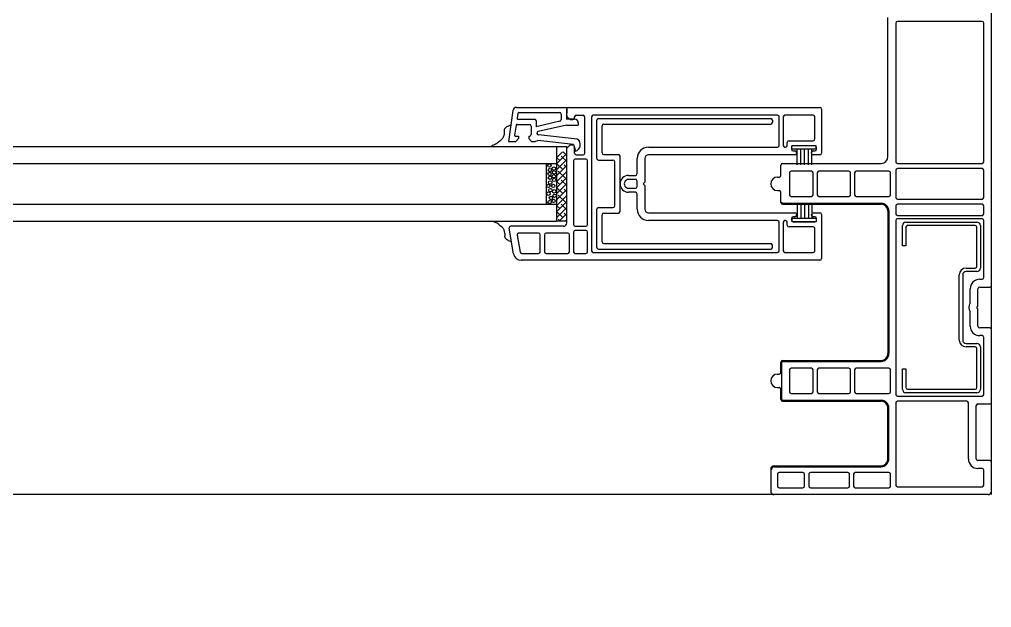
# Model space of a CAD drawing. Header units: millimetres. Extents: x 13515 to 183937, y -33900 to -660.
# Drawn here: x 118624.254 to 118628.731, y -19363.059 to -19360.349 of the extents above; entities that cross this region are included whole.
import ezdxf

# ---------------------------------------------------------------- set-up
doc = ezdxf.new("R2010")
doc.units = ezdxf.units.MM
doc.header["$LTSCALE"] = 100
doc.header["$MEASUREMENT"] = 0
doc.layers.get('0').update_dxf_attribs({"linetype": 'CONTINUOUS'})
for name, color, linetype in [('ELE9', 9, 'CONTINUOUS'), ('WIN', 4, 'CONTINUOUS'), ('WIN-G', 252, 'CONTINUOUS'), ('WIN2', 5, 'CONTINUOUS')]:
    doc.layers.add(name, color=color, linetype=linetype)

# ---------------------------------------------------------------- blocks, each defined once
blk = doc.blocks.new('A$C72B425C6')
at = {"ltscale": 1000}
blk.add_wipeout([(246, 0), (246, 800), (0, 800), (0, 0)], dxfattribs=at)
at = {"layer": 'WIN', "ltscale": 1000}
blk.add_line((0, 0), (246, 0), dxfattribs=at)
at = {"layer": 'WIN-G'}
for p, q in [((0, 64), (0, 736)), ((80.5, 317.77), (80.5, 128)), ((102.5, 317.77), (102.5, 128)), ((85.5, 317.15), (85.5, 128)), ((97.5, 317.15), (97.5, 128)), ((80.03, 145.76), (80.16, 146.06)), ((80.16, 146.06), (80.38, 146.68)), ((80.38, 146.68), (80.5, 147.02)), ((102.79, 146.93), (102.5, 147.27)), ((103.01, 146.31), (102.79, 146.93)), ((103.14, 146), (103.01, 146.31)), ((103.29, 145.72), (103.14, 146)), ((75.27, 142.88), (75.51, 143.06)), ((75.51, 143.06), (75.64, 143.13)), ((75.64, 143.13), (75.77, 143.17)), ((75.77, 143.17), (75.93, 143.19)), ((75.93, 143.19), (76.08, 143.19)), ((76.08, 143.19), (76.4, 143.17)), ((76.4, 143.17), (76.67, 143.17)), ((76.67, 143.17), (76.93, 143.2)), ((76.93, 143.2), (77.45, 143.3)), ((77.45, 143.3), (77.93, 143.44)), ((77.93, 143.44), (78.16, 143.54)), ((78.16, 143.54), (78.37, 143.67)), ((78.37, 143.67), (78.57, 143.84)), ((78.57, 143.84), (78.75, 144.04)), ((78.75, 144.04), (79.08, 144.47)), ((79.08, 144.47), (79.5, 144.96)), ((79.5, 144.96), (79.7, 145.21)), ((79.7, 145.21), (79.88, 145.47)), ((79.88, 145.47), (80.03, 145.76)), ((103.47, 145.46), (103.29, 145.72)), ((103.67, 145.21), (103.47, 145.46)), ((104.09, 144.72), (103.67, 145.21)), ((104.42, 144.29), (104.09, 144.72)), ((104.6, 144.09), (104.42, 144.29)), ((104.8, 143.92), (104.6, 144.09)), ((105.01, 143.79), (104.8, 143.92)), ((105.24, 143.69), (105.01, 143.79)), ((105.72, 143.55), (105.24, 143.69)), ((106.24, 143.45), (105.72, 143.55)), ((106.5, 143.42), (106.24, 143.45)), ((106.77, 143.42), (106.5, 143.42)), ((107.09, 143.44), (106.77, 143.42)), ((107.24, 143.44), (107.09, 143.44)), ((107.39, 143.42), (107.24, 143.44)), ((107.53, 143.38), (107.39, 143.42)), ((107.66, 143.31), (107.53, 143.38)), ((107.9, 143.13), (107.66, 143.31)), ((108.05, 142.97), (107.9, 143.13)), ((74.48, 141.58), (74.75, 142.14)), ((74.75, 142.14), (74.77, 142.17)), ((74.77, 142.17), (74.99, 142.55)), ((74.99, 142.55), (75.12, 142.72)), ((75.12, 142.72), (75.27, 142.88)), ((108.18, 142.8), (108.05, 142.97)), ((108.4, 142.42), (108.18, 142.8)), ((108.41, 142.39), (108.4, 142.42)), ((108.81, 141.59), (108.41, 142.39)), ((85.5, 131), (97.5, 131)), ((102.5, 128), (80.5, 128)), ((80.5, 125), (80.5, 128)), ((80.5, 126.91), (81.1, 127.51)), ((82.73, 125), (80.5, 127.23)), ((84.5, 125), (81.5, 128)), ((81.54, 126.19), (83.35, 128)), ((86.27, 125), (83.27, 128)), ((83.89, 125), (85.52, 126.63)), ((84.19, 127.07), (85.12, 128)), ((88.03, 125), (85.03, 128)), ((85.96, 125.3), (88.17, 127.51)), ((89.8, 125), (86.8, 128)), ((86.85, 127.96), (86.89, 128)), ((91.57, 125), (88.57, 128)), ((88.61, 126.19), (90.43, 128)), ((93.34, 125), (90.34, 128)), ((90.96, 125), (92.59, 126.63)), ((91.27, 127.07), (92.19, 128)), ((95.11, 125), (92.11, 128)), ((93.03, 125.3), (95.24, 127.51)), ((96.87, 125), (93.87, 128)), ((93.92, 127.96), (93.96, 128)), ((98.64, 125), (95.64, 128)), ((95.69, 126.19), (97.5, 128)), ((100.41, 125), (97.41, 128)), ((98.03, 125), (99.66, 126.63)), ((98.34, 127.07), (99.26, 128)), ((100.9, 126.27), (99.18, 128)), ((100.1, 125.3), (100.9, 126.1)), ((102.5, 128), (102.5, 125)), ((80.96, 125), (80.5, 125.46)), ((80.5, 125), (102.5, 125)), ((82.12, 125), (82.87, 125.75)), ((89.19, 125), (89.94, 125.75)), ((96.26, 125), (97.01, 125.75)), ((72.3, 115.7), (72.3, 65)), ((72.8, 116.2), (84, 116.2)), ((74.4, 114.6), (82.4, 114.6)), ((84.5, 115.7), (84.5, 111.4)), ((98.5, 115.7), (98.5, 111.4)), ((99, 116.2), (110.2, 116.2)), ((100.6, 114.6), (108.6, 114.6)), ((110.7, 115.7), (110.7, 65)), ((73.9, 114.1), (73.9, 65)), ((82.9, 114.1), (82.9, 109.8)), ((100.1, 114.1), (100.1, 109.8)), ((109.1, 114.1), (109.1, 65)), ((83.4, 109.3), (99.6, 109.3)), ((85, 110.9), (98, 110.9)), ((72.8, 64.5), (73.4, 64.5)), ((110.2, 64.5), (109.6, 64.5)), ((31, 26.2), (37, 26.2)), ((37, 26.2), (37, 25.2)), ((73.2, 26.2), (79.2, 26.2)), ((73.2, 25.2), (73.2, 26.2)), ((30, 4.3), (30, 25.2)), ((31, 24.7), (31, 4.8)), ((37, 25.2), (31.5, 25.2)), ((78.7, 25.2), (73.2, 25.2)), ((79.2, 4.8), (79.2, 24.7)), ((80.2, 25.2), (80.2, 4.3)), ((45.5, 9.5), (64.7, 9.5)), ((43.5, 4.8), (43.5, 7.5)), ((44.5, 7.5), (44.5, 4.3)), ((64.7, 8.5), (45.5, 8.5)), ((65.7, 4.3), (65.7, 7.5)), ((66.7, 7.5), (66.7, 4.8)), ((43.5, 3.3), (31, 3.3)), ((31.5, 4.3), (43, 4.3)), ((79.2, 3.3), (66.7, 3.3)), ((67.2, 4.3), (78.7, 4.3))]:
    blk.add_line(p, q, dxfattribs=at)
for centre in [(86.12, 130.07), (86.47, 128.87), (87.36, 129.66), (87.98, 128.6), (88.6, 130.37), (89.29, 128.72), (89.63, 129.8), (90.88, 130.39), (90.88, 128.97), (91.89, 129.89), (92.64, 128.71), (93.31, 129.97), (93.73, 128.8), (94.42, 130.07), (94.89, 128.71), (95.56, 129.97), (95.98, 128.8), (96.88, 130.11)]:
    blk.add_circle(centre, 0.5, dxfattribs=at)
for centre, radius, start, end in [((72.8, 115.7), 0.5, 90, 180), ((74.4, 114.1), 0.5, 90, 180), ((82.4, 114.1), 0.5, 0, 90), ((84, 115.7), 0.5, 0, 90), ((99, 115.7), 0.5, 90, 180), ((100.6, 114.1), 0.5, 90, 180), ((108.6, 114.1), 0.5, 0, 90), ((110.2, 115.7), 0.5, 0, 90), ((83.4, 109.8), 0.5, 180, 270), ((85, 111.4), 0.5, 180, 270), ((98, 111.4), 0.5, 270, 0), ((99.6, 109.8), 0.5, 270, 0), ((72.8, 65), 0.5, 180, 270), ((73.4, 65), 0.5, 270, 0), ((109.6, 65), 0.5, 180, 270), ((110.2, 65), 0.5, 270, 0), ((31, 25.2), 1, 90, 180), ((79.2, 25.2), 1, 0, 90), ((31.5, 24.7), 0.5, 90, 180), ((78.7, 24.7), 0.5, 0, 90), ((45.5, 7.5), 2, 90, 180), ((64.7, 7.5), 2, 0, 90), ((45.5, 7.5), 1, 90, 180), ((64.7, 7.5), 1, 0, 90), ((31, 4.3), 1, 180, 270), ((31.5, 4.8), 0.5, 180, 270), ((43, 4.8), 0.5, 270, 0), ((43.5, 4.3), 1, 270, 0), ((66.7, 4.3), 1, 180, 270), ((67.2, 4.8), 0.5, 180, 270), ((78.7, 4.8), 0.5, 270, 0), ((79.2, 4.3), 1, 270, 0)]:
    blk.add_arc(centre, radius, start, end, dxfattribs=at)
at = {"layer": 'WIN2'}
for p, q in [((70.9, 140.67), (78.41, 141.99)), ((79, 126), (79, 141.5)), ((104, 142.11), (104, 139.98)), ((113.13, 140.83), (104, 142.11)), ((108.74, 139.93), (105.85, 140.34)), ((69, 50.5), (69, 138.4)), ((71, 138.23), (71, 133.3)), ((76.41, 139.61), (71.41, 138.73)), ((77, 133.3), (77, 139.12)), ((104.8, 139.18), (104, 139.98)), ((105.5, 139.18), (104.8, 139.18)), ((105.5, 140.04), (105.5, 139.18)), ((109, 139.63), (109, 135.98)), ((110.5, 139.34), (110.5, 134.48)), ((112.24, 139.44), (110.85, 139.64)), ((112.5, 139.14), (112.5, 127.11)), ((114, 139.84), (114, 124.99)), ((104.8, 136.18), (104, 135.38)), ((104, 135.38), (104, 134.35)), ((105.5, 136.18), (104.8, 136.18)), ((105.5, 136.18), (105.5, 135.98)), ((108.5, 135.48), (106, 135.48)), ((71.5, 132.8), (76.5, 132.8)), ((76.5, 131.6), (71.5, 131.6)), ((103.1, 123.01), (104.21, 133.54)), ((104.05, 134.19), (104.21, 133.54)), ((104.69, 121.9), (105.9, 133.33)), ((108.8, 125.11), (106.88, 133.39)), ((109.9, 127), (108.28, 133.98)), ((110, 133.98), (108.28, 133.98)), ((71, 131.1), (71, 124.7)), ((77, 124.7), (77, 131.1)), ((112, 126.61), (110.39, 126.61)), ((71.5, 124.2), (76.5, 124.2)), ((80, 125), (102, 125)), ((103.1, 123.01), (101.1, 122.48)), ((102, 125), (103, 124)), ((103, 124), (103, 123.2)), ((108.8, 125.11), (108.8, 121.61)), ((110.4, 123.79), (110.4, 123.2)), ((114, 124.99), (110.5, 125.11)), ((110.5, 122.61), (110.5, 125.11)), ((110.55, 124.15), (111.26, 124.85)), ((111.61, 125), (113.5, 125)), ((114, 124.5), (114, 50.5)), ((71, 122.5), (71, 119.4)), ((77.3, 123), (71.5, 123)), ((77.8, 119.4), (77.8, 122.5)), ((79, 122.5), (79, 119.4)), ((98.3, 123), (79.5, 123)), ((98.8, 119.4), (98.8, 122.5)), ((100, 122.2), (100, 120.2)), ((100.5, 122.7), (102.5, 122.7)), ((109.5, 121.61), (108.8, 121.61)), ((110.9, 122.7), (111.2, 122.7)), ((111.7, 122.2), (111.7, 120.2)), ((71.5, 118.9), (77.3, 118.9)), ((111.2, 117.7), (71.8, 117.7)), ((79.5, 118.9), (98.3, 118.9)), ((100.5, 119.7), (111.2, 119.7)), ((71.3, 117.2), (71.3, 63)), ((111.7, 63), (111.7, 117.2)), ((89, 104.8), (89, 106.8)), ((90.2, 106.8), (90.2, 104.8)), ((92.8, 104.8), (92.8, 106.8)), ((94, 106.8), (94, 104.8)), ((84, 104.3), (88.5, 104.3)), ((90.7, 104.3), (92.3, 104.3)), ((94.5, 104.3), (99, 104.3)), ((80.7, 63), (80.7, 101)), ((83, 101), (83, 57.9)), ((91, 102), (84, 102)), ((91.5, 102.5), (91, 102)), ((91.5, 102.5), (92, 102)), ((99, 102), (92, 102)), ((100, 57.9), (100, 101)), ((102.3, 101), (102.3, 63)), ((0, 1), (0, 64)), ((7.5, 65), (1, 65)), ((6, 63), (2.5, 63)), ((7.5, 65), (7.5, 64.7)), ((7.5, 65), (7.5, 64.7)), ((8.2, 64), (8.2, 32.5)), ((8.2, 64), (8.2, 32.5)), ((8.5, 64), (8.5, 32.5)), ((31.5, 63), (31.5, 62.5)), ((35.5, 63), (35.5, 62.5)), ((89.5, 63), (89.5, 62.5)), ((93.5, 63), (93.5, 62.5)), ((2, 62.5), (2, 55.5)), ((6.5, 55.5), (6.5, 62.5)), ((27.5, 61.5), (27.5, 32.5)), ((27.8, 61.5), (27.8, 32.5)), ((27.8, 61.5), (27.8, 32.5)), ((28, 62), (31, 62)), ((28, 61.7), (39, 61.7)), ((28, 61.7), (39, 61.7)), ((36, 62), (39, 62)), ((39.2, 61.5), (39.2, 32.5)), ((39.2, 61.5), (39.2, 32.5)), ((39.5, 61.5), (39.5, 32.5)), ((71.3, 60.8), (71.3, 52.5)), ((71.8, 62.5), (80.2, 62.5)), ((80.2, 61.3), (71.8, 61.3)), ((79.3, 60.1), (80.2, 60.1)), ((80.7, 60.6), (80.7, 60.8)), ((85.5, 61.5), (85.5, 32.5)), ((85.8, 61.5), (85.8, 32.5)), ((85.8, 61.5), (85.8, 32.5)), ((86, 62), (86, 61.7)), ((86, 62), (89, 62)), ((86, 62), (86, 61.7)), ((94, 62), (97, 62)), ((97.5, 61.5), (97.5, 32.5)), ((102.3, 60.8), (102.3, 60.6)), ((102.8, 62.5), (111.2, 62.5)), ((111.2, 61.3), (102.8, 61.3)), ((102.8, 60.1), (103.7, 60.1)), ((111.7, 52.5), (111.7, 60.8)), ((29.8, 59), (29.8, 53)), ((36.7, 59.5), (30.3, 59.5)), ((37.2, 53), (37.2, 59)), ((78.8, 52.5), (78.8, 59.6)), ((81.3, 58.75), (80.3, 58.75)), ((80.3, 51.65), (80.3, 58.75)), ((80.3, 58.4), (80.3, 52)), ((81.3, 58.9), (80.8, 58.9)), ((81.3, 51.65), (81.3, 58.75)), ((81.8, 57.9), (81.8, 58.4)), ((82.5, 57.4), (82.3, 57.4)), ((87.8, 59), (87.8, 53)), ((94.7, 59.5), (88.3, 59.5)), ((95.2, 53), (95.2, 59)), ((100.7, 57.4), (100.5, 57.4)), ((101.2, 58.4), (101.2, 57.9)), ((102.2, 58.9), (101.7, 58.9)), ((101.7, 58.75), (102.7, 58.75)), ((101.7, 51.65), (101.7, 58.75)), ((102.7, 51.65), (102.7, 58.75)), ((102.7, 52), (102.7, 58.4)), ((104.2, 59.6), (104.2, 52.5)), ((2.5, 55), (6, 55)), ((85.9, 57.21), (81.3, 57.21)), ((85.9, 56.11), (81.3, 56.11)), ((85.9, 55.01), (81.3, 55.01)), ((97.1, 57.21), (101.7, 57.21)), ((97.1, 56.11), (101.7, 56.11)), ((97.1, 55.01), (101.7, 55.01)), ((2, 53.3), (2, 42.3)), ((6, 53.8), (2.5, 53.8)), ((6.5, 42.3), (6.5, 53.3)), ((30.3, 52.5), (36.7, 52.5)), ((71.8, 52), (78.3, 52)), ((81.3, 51.65), (80.3, 51.65)), ((80.8, 51.5), (81.3, 51.5)), ((85.9, 53.91), (81.3, 53.91)), ((85.9, 52.91), (81.3, 52.91)), ((81.8, 52), (81.8, 52.5)), ((82.3, 53), (82.5, 53)), ((83, 52.5), (83, 50.5)), ((88.3, 52.5), (94.7, 52.5)), ((97.1, 53.91), (101.7, 53.91)), ((97.1, 52.91), (101.7, 52.91)), ((100, 50.5), (100, 52.5)), ((100.5, 53), (100.7, 53)), ((101.2, 52.5), (101.2, 52)), ((101.7, 51.65), (102.7, 51.65)), ((101.7, 51.5), (102.2, 51.5)), ((104.7, 52), (111.2, 52)), ((29.8, 50.8), (29.8, 42)), ((36.7, 51.3), (30.3, 51.3)), ((37.2, 42), (37.2, 50.8)), ((82.5, 50), (69.5, 50)), ((87.8, 50.8), (87.8, 42)), ((94.7, 51.3), (88.3, 51.3)), ((95.2, 42), (95.2, 50.8)), ((113.5, 50), (100.5, 50)), ((2, 40.1), (2, 30.2)), ((2.5, 41.8), (6, 41.8)), ((6, 40.6), (2.5, 40.6)), ((6.5, 30.2), (6.5, 40.1)), ((30.3, 41.5), (36.7, 41.5)), ((36.7, 40.3), (30.3, 40.3)), ((88.3, 41.5), (94.7, 41.5)), ((94.7, 40.3), (88.3, 40.3)), ((29.8, 39.8), (29.8, 30.2)), ((37.2, 30.2), (37.2, 39.8)), ((87.8, 39.8), (87.8, 30.2)), ((95.2, 30.2), (95.2, 39.8)), ((2.5, 29.7), (6, 29.7)), ((9.5, 30.5), (9.5, 30.5)), ((9.5, 30.5), (9.5, 30.5)), ((10.5, 30.5), (25.5, 30.5)), ((10.5, 30.2), (25.5, 30.2)), ((10.5, 30.2), (25.5, 30.2)), ((30.3, 29.7), (36.7, 29.7)), ((83.5, 30.5), (41.5, 30.5)), ((83.5, 30.2), (41.5, 30.2)), ((83.5, 30.2), (41.5, 30.2)), ((88.3, 29.7), (94.7, 29.7)), ((99.5, 30.5), (140.5, 30.5)), ((2.3, 27.7), (2.3, 2.8)), ((27, 28.2), (2.8, 28.2)), ((27.5, 7.3), (27.5, 27.7)), ((29, 27.7), (29, 2.8)), ((80.7, 28.2), (29.5, 28.2)), ((81.2, 2.8), (81.2, 27.7)), ((82.2, 27.7), (82.2, 2.8)), ((85, 28.2), (82.7, 28.2)), ((85.5, 2.8), (85.5, 27.7)), ((87, 27.7), (87, 2.8)), ((95.5, 28.2), (87.5, 28.2)), ((96, 2.8), (96, 27.7)), ((97.5, 27.7), (97.5, 2.8)), ((138.8, 28.2), (98, 28.2)), ((139.3, 2.8), (139.3, 27.7)), ((10.5, 6.8), (27, 6.8)), ((49.6, 6.3), (53.67, 6.3)), ((56.53, 6.3), (60.6, 6.3)), ((7.7, 2.8), (7.7, 4)), ((10, 0.5), (10, 4)), ((10.5, 4.5), (26.2, 4.5)), ((26.7, 4), (26.7, 0.5)), ((46.8, 2.8), (46.8, 3.5)), ((49.1, 0.5), (49.1, 3.5)), ((49.6, 4), (54.48, 4)), ((54.89, 4.29), (54.69, 4.09)), ((55.31, 4.29), (55.51, 4.09)), ((55.73, 4), (60.6, 4)), ((61.1, 3.5), (61.1, 0.5)), ((63.4, 3.5), (63.4, 2.8)), ((2.8, 2.3), (7.2, 2.3)), ((29.5, 2.3), (46.3, 2.3)), ((63.9, 2.3), (80.7, 2.3)), ((82.7, 2.3), (85, 2.3)), ((87.5, 2.3), (95.5, 2.3)), ((98, 2.3), (138.8, 2.3)), ((1, 0), (9.5, 0)), ((27.2, 0), (48.6, 0)), ((61.6, 0), (159.8, 0))]:
    blk.add_line(p, q, dxfattribs=at)
for centre, radius, start, end in [((71.3, 138.4), 2.3, 100, 180), ((78.5, 141.5), 0.5, 0, 100), ((105.8, 140.04), 0.3, 81.6083, 180.1302), ((113, 139.84), 1, 0, 82.3482), ((71.5, 138.23), 0.5, 100, 180), ((76.5, 139.12), 0.5, 0, 100), ((108.7, 139.63), 0.3, 359.8698, 82.3765), ((110.8, 139.34), 0.3, 81.6232, 180.1302), ((112.2, 139.14), 0.3, 359.8698, 82.5644), ((106, 135.98), 0.5, 180, 270), ((108.5, 135.98), 0.5, 270, 0), ((110, 134.48), 0.5, 270, 0), ((71.5, 133.3), 0.5, 180, 270), ((71.5, 131.1), 0.5, 90, 180), ((76.5, 133.3), 0.5, 270, 0), ((76.5, 131.1), 0.5, 0, 90), ((104.3, 134.35), 0.3, 180, 213.1746), ((106.39, 133.28), 0.5, 13.0609, 174), ((80, 126), 1, 180, 270), ((110.39, 127.11), 0.5, 193.0609, 270), ((112, 127.11), 0.5, 270, 0), ((71.5, 124.7), 0.5, 180, 270), ((76.5, 124.7), 0.5, 270, 0), ((102.5, 123.2), 0.5, 270, 0), ((110.9, 123.79), 0.5, 135, 180), ((110.9, 123.2), 0.5, 180, 270), ((111.61, 124.5), 0.5, 90, 135), ((113.5, 124.5), 0.5, 0, 90), ((71.5, 122.5), 0.5, 90, 180), ((77.3, 122.5), 0.5, 0, 90), ((79.5, 122.5), 0.5, 90, 180), ((98.3, 122.5), 0.5, 0, 90), ((100.5, 122.2), 0.5, 90, 180), ((100.5, 120.2), 0.5, 180, 270), ((103.03, 123.01), 2, 195.5034, 326.391), ((109.5, 122.61), 1, 270, 0), ((111.2, 122.2), 0.5, 0, 90), ((111.2, 120.2), 0.5, 270, 0), ((71.5, 119.4), 0.5, 180, 270), ((71.8, 117.2), 0.5, 90, 180), ((77.3, 119.4), 0.5, 270, 0), ((79.5, 119.4), 0.5, 180, 270), ((98.3, 119.4), 0.5, 270, 0), ((111.2, 117.2), 0.5, 0, 90), ((91.5, 106.8), 2.5, 0, 180), ((91.5, 106.8), 1.3, 359.9984, 180.0016), ((84, 101), 3.3, 90, 180), ((88.5, 104.8), 0.5, 270, 0), ((90.7, 104.8), 0.5, 180, 270), ((92.3, 104.8), 0.5, 269.9952, 0), ((94.5, 104.8), 0.5, 180, 270), ((99, 101), 3.3, 0, 90), ((84, 101), 1, 90, 180), ((99, 101), 1, 0, 90), ((1, 64), 1, 90, 180), ((2.5, 62.5), 0.5, 90, 180), ((6, 62.5), 0.5, 0, 90), ((7.5, 64), 1, 0, 90), ((7.5, 64), 0.7, 0, 90), ((7.5, 64), 0.7, 0, 90), ((33.5, 63), 2, 0, 180), ((71.8, 63), 0.5, 180, 270), ((80.2, 63), 0.5, 270, 0), ((91.5, 63), 2, 0, 180), ((102.8, 63), 0.5, 180, 270), ((111.2, 63), 0.5, 270, 0), ((28, 61.5), 0.5, 90, 180), ((28, 61.5), 0.2, 90, 180), ((28, 61.5), 0.2, 90, 180), ((31, 62.5), 0.5, 270, 0), ((36, 62.5), 0.5, 180, 270), ((39, 61.5), 0.5, 0, 90), ((39, 61.5), 0.2, 0, 90), ((39, 61.5), 0.2, 0, 90), ((71.8, 60.8), 0.5, 90, 180), ((79.3, 59.6), 0.5, 90, 180), ((80.2, 60.8), 0.5, 0, 90), ((80.2, 60.6), 0.5, 270, 0), ((86, 61.5), 0.5, 90, 180), ((86, 61.5), 0.2, 90, 180), ((86, 61.5), 0.2, 90, 180), ((89, 62.5), 0.5, 270, 0), ((94, 62.5), 0.5, 180, 270), ((97, 61.5), 0.5, 0, 90), ((102.8, 60.8), 0.5, 90, 180), ((102.8, 60.6), 0.5, 180, 270), ((103.7, 59.6), 0.5, 0, 90), ((111.2, 60.8), 0.5, 0, 90), ((30.3, 59), 0.5, 90, 180), ((36.7, 59), 0.5, 0, 90), ((80.8, 58.4), 0.5, 90, 180), ((81.3, 58.4), 0.5, 0, 90), ((82.3, 57.9), 0.5, 180, 270), ((82.5, 57.9), 0.5, 270, 0), ((88.3, 59), 0.5, 90, 180), ((94.7, 59), 0.5, 0, 90), ((100.5, 57.9), 0.5, 180, 270), ((100.7, 57.9), 0.5, 270, 0), ((101.7, 58.4), 0.5, 90, 180), ((102.2, 58.4), 0.5, 0, 90), ((2.5, 55.5), 0.5, 180, 270), ((6, 55.5), 0.5, 270, 0), ((2.5, 53.3), 0.5, 90, 180), ((6, 53.3), 0.5, 0, 90), ((30.3, 53), 0.5, 180, 270), ((36.7, 53), 0.5, 270, 0), ((71.8, 52.5), 0.5, 180, 270), ((78.3, 52.5), 0.5, 270, 0), ((80.8, 52), 0.5, 180, 270), ((81.3, 52), 0.5, 270, 0), ((82.3, 52.5), 0.5, 90, 180), ((82.5, 52.5), 0.5, 0, 90), ((88.3, 53), 0.5, 180, 270), ((94.7, 53), 0.5, 270, 0), ((100.5, 52.5), 0.5, 90, 180), ((100.7, 52.5), 0.5, 0, 90), ((101.7, 52), 0.5, 180, 270), ((102.2, 52), 0.5, 270, 0), ((104.7, 52.5), 0.5, 180, 270), ((111.2, 52.5), 0.5, 270, 0), ((30.3, 50.8), 0.5, 90, 180), ((36.7, 50.8), 0.5, 0, 90), ((69.5, 50.5), 0.5, 180, 270), ((82.5, 50.5), 0.5, 270, 0), ((88.3, 50.8), 0.5, 90, 180), ((94.7, 50.8), 0.5, 0, 90), ((100.5, 50.5), 0.5, 180, 270), ((113.5, 50.5), 0.5, 270, 0), ((2.5, 42.3), 0.5, 180, 270), ((2.5, 40.1), 0.5, 90, 180), ((6, 42.3), 0.5, 270, 0), ((6, 40.1), 0.5, 0, 90), ((30.3, 42), 0.5, 180, 270), ((30.3, 39.8), 0.5, 90, 180), ((36.7, 42), 0.5, 270, 0), ((36.7, 39.8), 0.5, 0, 90), ((88.3, 42), 0.5, 180, 270), ((88.3, 39.8), 0.5, 90, 180), ((94.7, 42), 0.5, 270, 0), ((94.7, 39.8), 0.5, 0, 90), ((10.5, 32.5), 2.3, 180, 270), ((10.5, 32.5), 2.3, 180, 270), ((10.5, 32.5), 2, 180, 270), ((25.5, 32.5), 2.3, 270, 0), ((25.5, 32.5), 2.3, 270, 0), ((25.5, 32.5), 2, 270, 0), ((41.5, 32.5), 2.3, 180, 270), ((41.5, 32.5), 2.3, 180, 270), ((41.5, 32.5), 2, 180, 270), ((83.5, 32.5), 2.3, 270, 0), ((83.5, 32.5), 2.3, 270, 0), ((83.5, 32.5), 2, 270, 0), ((99.5, 32.5), 2, 180, 270), ((2.5, 30.2), 0.5, 180, 270), ((6, 30.2), 0.5, 270, 0), ((30.3, 30.2), 0.5, 180, 270), ((36.7, 30.2), 0.5, 270, 0), ((88.3, 30.2), 0.5, 180, 270), ((94.7, 30.2), 0.5, 270, 0), ((2.8, 27.7), 0.5, 90, 180), ((27, 27.7), 0.5, 0, 90), ((29.5, 27.7), 0.5, 90, 180), ((80.7, 27.7), 0.5, 0, 90), ((82.7, 27.7), 0.5, 90, 180), ((85, 27.7), 0.5, 0, 90), ((87.5, 27.7), 0.5, 90, 180), ((95.5, 27.7), 0.5, 0, 90), ((98, 27.7), 0.5, 90, 180), ((138.8, 27.7), 0.5, 0, 90), ((10.5, 4), 2.8, 90, 180), ((27, 7.3), 0.5, 270, 0), ((49.6, 3.5), 2.8, 90, 180), ((53.67, 6.6), 0.3, 270, 299.4907), ((55.1, 4.08), 2.6, 60.5093, 119.4907), ((56.53, 6.6), 0.3, 240.5093, 270), ((60.6, 3.5), 2.8, 0, 90), ((10.5, 4), 0.5, 90, 180), ((26.2, 4), 0.5, 0, 90), ((49.6, 3.5), 0.5, 90, 180), ((54.48, 4.3), 0.3, 270, 315), ((55.1, 4.08), 0.3, 45, 135), ((55.73, 4.3), 0.3, 225, 270), ((60.6, 3.5), 0.5, 0, 90), ((1, 1), 1, 180, 270), ((2.8, 2.8), 0.5, 180, 270), ((7.2, 2.8), 0.5, 270, 0), ((9.5, 0.5), 0.5, 270, 0), ((27.2, 0.5), 0.5, 180, 270), ((29.5, 2.8), 0.5, 180, 270), ((46.3, 2.8), 0.5, 270, 0), ((48.6, 0.5), 0.5, 270, 0), ((61.6, 0.5), 0.5, 180, 270), ((63.9, 2.8), 0.5, 180, 270), ((80.7, 2.8), 0.5, 270, 0), ((82.7, 2.8), 0.5, 180, 270), ((85, 2.8), 0.5, 270, 0), ((87.5, 2.8), 0.5, 180, 270), ((95.5, 2.8), 0.5, 270, 0), ((98, 2.8), 0.5, 180, 270), ((138.8, 2.8), 0.5, 270, 0)]:
    blk.add_arc(centre, radius, start, end, dxfattribs=at)
blk = doc.blocks.new('FGHJ')
at = {"layer": 'ELE9', "ltscale": 0.1}
for points in [[(37030999.07, 67646.34), (37004299.07, 67646.34, 0.414214), (36980799.07, 44146.34), (36980799.07, 24146.34)], [(37030999.07, 67346.34), (37004299.07, 67346.34, 0.414214), (36981099.07, 44146.34), (36981099.07, 24146.34)]]:
    blk.add_lwpolyline(points, format="xyb", dxfattribs=at)
at = {"layer": 'ELE9', "ltscale": 0.1, "rotation": 90}
blk.add_blockref('A$C72B425C6', (36998524.07, 56846.34), dxfattribs=at)

msp = doc.modelspace()

# ---------------------------------------------------------------- block references
at = {"xscale": 0.01565102769230769, "yscale": 0.01565102769230769, "zscale": 0.01565102769230769}
msp.add_blockref('FGHJ', (-460436.1937, -20252.2424), dxfattribs=at)

doc.saveas('drawing.dxf')
